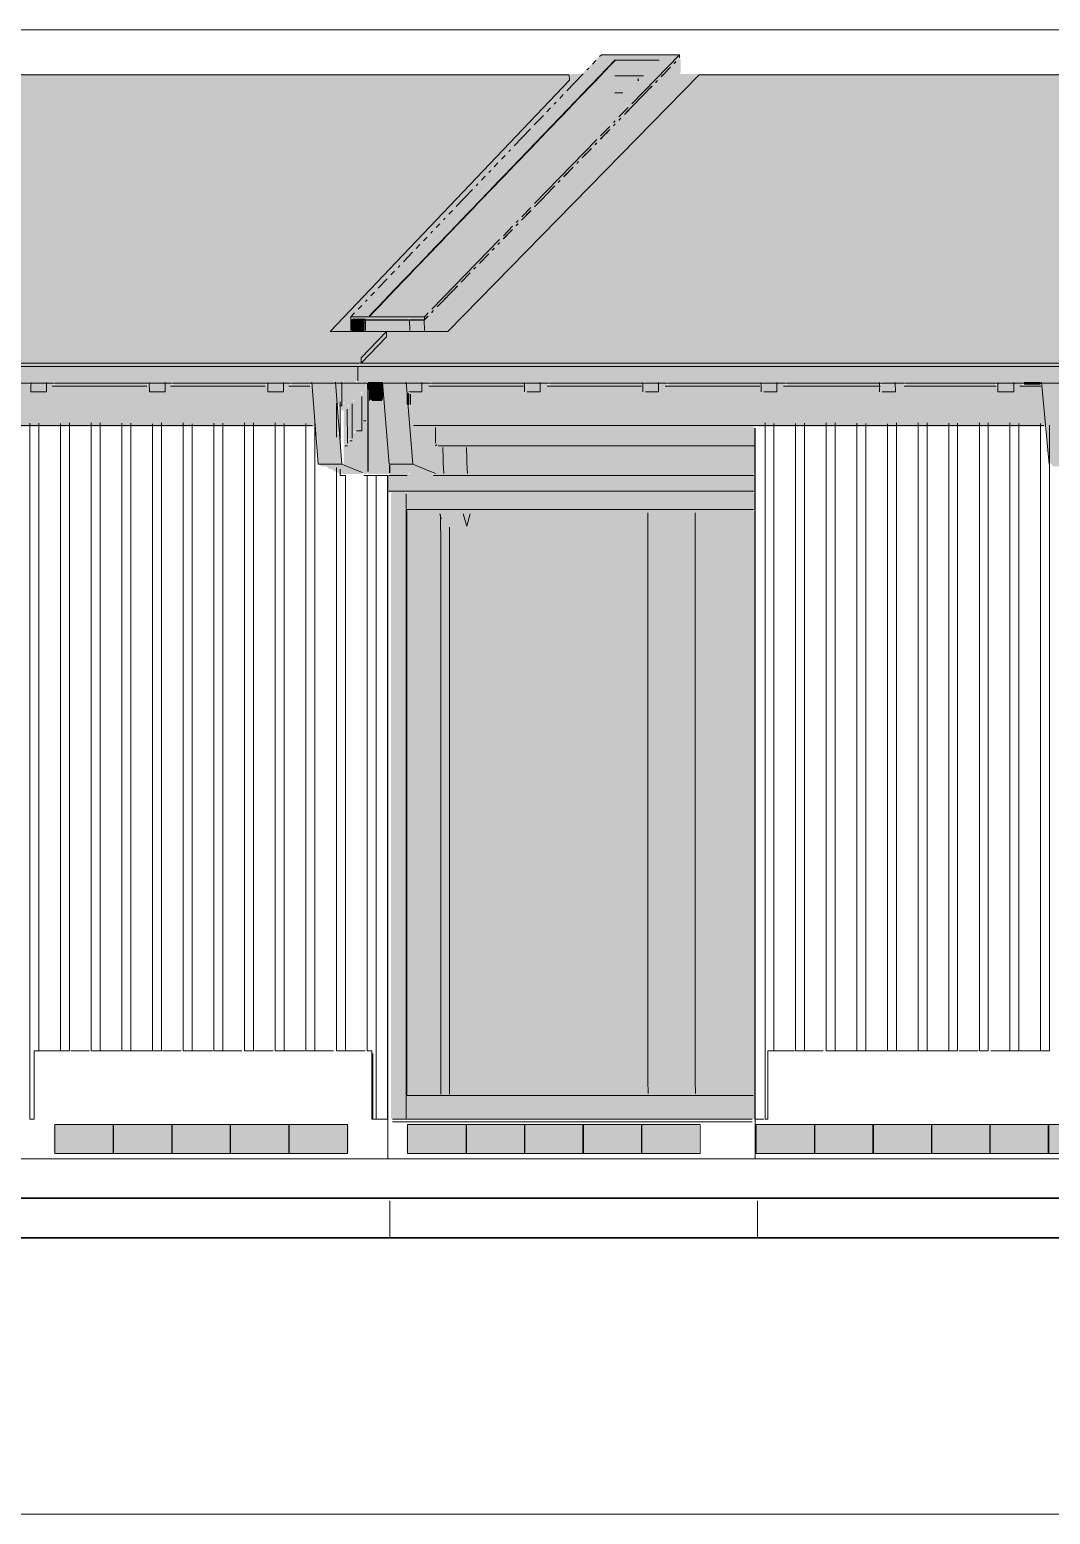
# Model space of a CAD drawing. Header units: millimetres. Extents: x 0 to 84100, y 0 to 59400.
# Drawn here: x 53003 to 56878, y 45447 to 51084 of the extents above; entities that cross this region are included whole.
import ezdxf

# ---------------------------------------------------------------- set-up
doc = ezdxf.new("R2010")
doc.units = ezdxf.units.MM
for name, color, linetype, lineweight in [('01_切断（構造・壁）', 7, 'Continuous', 35), ('09_立面の外形', 7, 'Continuous', 30), ('10_見えがかり', 7, 'Continuous', 13), ('12_見えがかり（ガラス）', 5, 'Continuous', 9), ('50_寸法', 3, 'Continuous', 9)]:
    doc.layers.add(name, color=color, linetype=linetype, lineweight=lineweight)

msp = doc.modelspace()

# ---------------------------------------------------------------- hatches: boundary and pattern name
at = {"layer": '10_見えがかり', "true_color": 0xbdbdbd}
for points in [[(55474.3, 50971.6), (55474.3, 50921.6), (55294.3, 50741.6), (55294.3, 50731.6), (54924.3, 50361.6), (54924.3, 50351.6), (54554.3, 49981.6), (54554.3, 49971.6), (54519.3, 49936.6), (54449.3, 49936.6), (54444.3, 49941.6), (54444.3, 49981.6), (54449.3, 49986.6), (54509.3, 49986.6), (54554.3, 50031.6), (54554.3, 50041.6), (54924.3, 50411.6), (54924.3, 50421.6), (55294.3, 50791.6), (55294.3, 50801.6), (55469.3, 50976.6)], [(55054.3, 50911.6), (55054.3, 50891.6), (54874.3, 50711.6), (54874.3, 50701.6), (54684.3, 50511.6), (54684.3, 50501.6), (54494.3, 50311.6), (54494.3, 50301.6), (54304.3, 50111.6), (54304.3, 50101.6), (54144.3, 49941.6), (54149.3, 49936.6), (54349.3, 49936.6), (54354.3, 49931.6), (54264.3, 49841.6), (54264.3, 49821.6), (54259.3, 49816.6), (51489.3, 49816.6), (51484.3, 49821.6), (51484.3, 49841.6), (51524.3, 49881.6), (51524.3, 49891.6), (51569.3, 49936.6), (51799.3, 49936.6), (51804.3, 49941.6), (51804.3, 49951.6), (51844.3, 49991.6), (51844.3, 50001.6), (51884.3, 50041.6), (51884.3, 50051.6), (51924.3, 50091.6), (51924.3, 50101.6), (51974.3, 50151.6), (51974.3, 50161.6), (52014.3, 50201.6), (52014.3, 50211.6), (52054.3, 50251.6), (52054.3, 50261.6), (52094.3, 50301.6), (52094.3, 50311.6), (52134.3, 50351.6), (52134.3, 50361.6), (52174.3, 50401.6), (52174.3, 50411.6), (52214.3, 50451.6), (52214.3, 50461.6), (52254.3, 50501.6), (52254.3, 50511.6), (52304.3, 50561.6), (52304.3, 50571.6), (52344.3, 50611.6), (52344.3, 50621.6), (52384.3, 50661.6), (52384.3, 50671.6), (52424.3, 50711.6), (52424.3, 50721.6), (52464.3, 50761.6), (52464.3, 50771.6), (52504.3, 50811.6), (52504.3, 50821.6), (52544.3, 50861.6), (52544.3, 50871.6), (52589.3, 50916.6), (55049.3, 50916.6)], [(54224.3, 49981.6), (54224.3, 49941.6), (54219.3, 49936.6), (54149.3, 49936.6), (54144.3, 49941.6), (54304.3, 50101.6), (54304.3, 50111.6), (54494.3, 50301.6), (54494.3, 50311.6), (54684.3, 50501.6), (54684.3, 50511.6), (54874.3, 50701.6), (54874.3, 50711.6), (55054.3, 50891.6), (55054.3, 50911.6), (55059.3, 50916.6), (55104.3, 50916.6), (55104.3, 50911.6), (54884.3, 50691.6), (54884.3, 50681.6), (54664.3, 50461.6), (54664.3, 50451.6), (54444.3, 50231.6), (54444.3, 50221.6), (54224.3, 50001.6), (54224.3, 49991.6), (54229.3, 49986.6)], [(58014.3, 50911.6), (58014.3, 50891.6), (58009.3, 50886.6), (57999.3, 50886.6), (57919.3, 50806.6), (57909.3, 50806.6), (57829.3, 50726.6), (57819.3, 50726.6), (57739.3, 50646.6), (57729.3, 50646.6), (57649.3, 50566.6), (57639.3, 50566.6), (57559.3, 50486.6), (57549.3, 50486.6), (57469.3, 50406.6), (57459.3, 50406.6), (57379.3, 50326.6), (57369.3, 50326.6), (57289.3, 50246.6), (57279.3, 50246.6), (57199.3, 50166.6), (57189.3, 50166.6), (57109.3, 50086.6), (57099.3, 50086.6), (57019.3, 50006.6), (57009.3, 50006.6), (56944.3, 49941.6), (56949.3, 49936.6), (57139.3, 49936.6), (57144.3, 49931.6), (57139.3, 49926.6), (57129.3, 49926.6), (57059.3, 49856.6), (57049.3, 49856.6), (57034.3, 49841.6), (57034.3, 49821.6), (57029.3, 49816.6), (54269.3, 49816.6), (54264.3, 49821.6), (54264.3, 49841.6), (54359.3, 49936.6), (54589.3, 49936.6), (54804.3, 50151.6), (54804.3, 50161.6), (55284.3, 50641.6), (55284.3, 50651.6), (55549.3, 50916.6), (58009.3, 50916.6)], [(55284.3, 50641.6), (54804.3, 50161.6), (54804.3, 50151.6), (54589.3, 49936.6), (54529.3, 49936.6), (54524.3, 49941.6), (54554.3, 49971.6), (54554.3, 49981.6), (54924.3, 50351.6), (54924.3, 50361.6), (55294.3, 50731.6), (55294.3, 50741.6), (55469.3, 50916.6), (55539.3, 50916.6), (55544.3, 50911.6), (55284.3, 50651.6)], [(54274.3, 49981.6), (54274.3, 49941.6), (54269.3, 49936.6), (54229.3, 49936.6), (54224.3, 49941.6), (54224.3, 49981.6), (54229.3, 49986.6), (54279.3, 49986.6)], [(54444.3, 49981.6), (54444.3, 49941.6), (54439.3, 49936.6), (54279.3, 49936.6), (54274.3, 49941.6), (54274.3, 49981.6), (54279.3, 49986.6), (54439.3, 49986.6)], [(54244.3, 49751.6), (54239.3, 49746.6), (51559.3, 49746.6), (51499.3, 49746.6), (51479.3, 49746.6), (51474.3, 49751.6), (51474.3, 49801.6), (51489.3, 49816.6), (54249.3, 49816.6), (54254.3, 49811.6), (54244.3, 49801.6)], [(57014.3, 49751.6), (57009.3, 49746.6), (54339.3, 49746.6), (54289.3, 49746.6), (54249.3, 49746.6), (54244.3, 49751.6), (54244.3, 49801.6), (54259.3, 49816.6), (57019.3, 49816.6), (57024.3, 49811.6), (57014.3, 49801.6)], [(54074.3, 49731.6), (54074.3, 49681.6), (54084.3, 49671.6), (54084.3, 49581.6), (54079.3, 49576.6), (52959.3, 49576.6), (51679.3, 49576.6), (51674.3, 49581.6), (51674.3, 49591.6), (51674.3, 49701.6), (51679.3, 49706.6), (51709.3, 49706.6), (51739.3, 49736.6), (52099.3, 49736.6), (52104.3, 49731.6), (52104.3, 49711.6), (52109.3, 49706.6), (52159.3, 49706.6), (52189.3, 49736.6), (52549.3, 49736.6), (52554.3, 49731.6), (52554.3, 49711.6), (52559.3, 49706.6), (52609.3, 49706.6), (52639.3, 49736.6), (52999.3, 49736.6), (53004.3, 49731.6), (53004.3, 49711.6), (53009.3, 49706.6), (53059.3, 49706.6), (53089.3, 49736.6), (53449.3, 49736.6), (53454.3, 49731.6), (53454.3, 49711.6), (53459.3, 49706.6), (53509.3, 49706.6), (53539.3, 49736.6), (53899.3, 49736.6), (53904.3, 49731.6), (53904.3, 49711.6), (53909.3, 49706.6), (53959.3, 49706.6), (53989.3, 49736.6), (54069.3, 49736.6)], [(52644.3, 49741.6), (52649.3, 49746.6), (52999.3, 49746.6), (53004.3, 49741.6), (52999.3, 49736.6), (52649.3, 49736.6)], [(53094.3, 49741.6), (53059.3, 49706.6), (53009.3, 49706.6), (53004.3, 49711.6), (53004.3, 49741.6), (53009.3, 49746.6), (53089.3, 49746.6)], [(53099.3, 49736.6), (53094.3, 49741.6), (53099.3, 49746.6), (53449.3, 49746.6), (53454.3, 49741.6), (53449.3, 49736.6)], [(53544.3, 49741.6), (53509.3, 49706.6), (53459.3, 49706.6), (53454.3, 49711.6), (53454.3, 49741.6), (53459.3, 49746.6), (53539.3, 49746.6)], [(53544.3, 49741.6), (53549.3, 49746.6), (53899.3, 49746.6), (53904.3, 49741.6), (53899.3, 49736.6), (53549.3, 49736.6)], [(53994.3, 49741.6), (53959.3, 49706.6), (53909.3, 49706.6), (53904.3, 49711.6), (53904.3, 49741.6), (53909.3, 49746.6), (53989.3, 49746.6)], [(53994.3, 49741.6), (53999.3, 49746.6), (54069.3, 49746.6), (54074.3, 49741.6), (54069.3, 49736.6), (53999.3, 49736.6)], [(54194.3, 49741.6), (54194.3, 49661.6), (54189.3, 49656.6), (54179.3, 49656.6), (54164.3, 49671.6), (54164.3, 49741.6), (54169.3, 49746.6), (54189.3, 49746.6)], [(54284.3, 49741.6), (54284.3, 49731.6), (54189.3, 49636.6), (54184.3, 49641.6), (54184.3, 49651.6), (54264.3, 49731.6), (54264.3, 49741.6), (54269.3, 49746.6), (54279.3, 49746.6)], [(54264.3, 49741.6), (54264.3, 49731.6), (54199.3, 49666.6), (54194.3, 49671.6), (54194.3, 49741.6), (54199.3, 49746.6), (54259.3, 49746.6)], [(54284.3, 49721.6), (54284.3, 49601.6), (54279.3, 49596.6), (54269.3, 49596.6), (54264.3, 49601.6), (54264.3, 49711.6), (54279.3, 49726.6)], [(54524.3, 49741.6), (54489.3, 49706.6), (54439.3, 49706.6), (54434.3, 49711.6), (54434.3, 49741.6), (54439.3, 49746.6), (54519.3, 49746.6)], [(56844.3, 49731.6), (56844.3, 49691.6), (56854.3, 49681.6), (56854.3, 49591.6), (56864.3, 49581.6), (56859.3, 49576.6), (55749.3, 49576.6), (54459.3, 49576.6), (54454.3, 49581.6), (54454.3, 49591.6), (54449.3, 49596.6), (54444.3, 49601.6), (54444.3, 49661.6), (54444.3, 49701.6), (54449.3, 49706.6), (54489.3, 49706.6), (54519.3, 49736.6), (54879.3, 49736.6), (54884.3, 49731.6), (54884.3, 49711.6), (54889.3, 49706.6), (54939.3, 49706.6), (54969.3, 49736.6), (55329.3, 49736.6), (55334.3, 49731.6), (55334.3, 49711.6), (55339.3, 49706.6), (55389.3, 49706.6), (55419.3, 49736.6), (55779.3, 49736.6), (55784.3, 49731.6), (55784.3, 49711.6), (55789.3, 49706.6), (55839.3, 49706.6), (55869.3, 49736.6), (56229.3, 49736.6), (56234.3, 49731.6), (56234.3, 49711.6), (56239.3, 49706.6), (56289.3, 49706.6), (56319.3, 49736.6), (56669.3, 49736.6), (56674.3, 49731.6), (56674.3, 49711.6), (56679.3, 49706.6), (56739.3, 49706.6), (56769.3, 49736.6), (56839.3, 49736.6)], [(54524.3, 49741.6), (54529.3, 49746.6), (54879.3, 49746.6), (54884.3, 49741.6), (54879.3, 49736.6), (54529.3, 49736.6)], [(54974.3, 49741.6), (54939.3, 49706.6), (54889.3, 49706.6), (54884.3, 49711.6), (54884.3, 49741.6), (54889.3, 49746.6), (54969.3, 49746.6)], [(54974.3, 49741.6), (54979.3, 49746.6), (55329.3, 49746.6), (55334.3, 49741.6), (55329.3, 49736.6), (54979.3, 49736.6)], [(55424.3, 49741.6), (55389.3, 49706.6), (55339.3, 49706.6), (55334.3, 49711.6), (55334.3, 49741.6), (55339.3, 49746.6), (55419.3, 49746.6)], [(55424.3, 49741.6), (55429.3, 49746.6), (55779.3, 49746.6), (55784.3, 49741.6), (55779.3, 49736.6), (55429.3, 49736.6)], [(55874.3, 49741.6), (55839.3, 49706.6), (55789.3, 49706.6), (55784.3, 49711.6), (55784.3, 49741.6), (55789.3, 49746.6), (55869.3, 49746.6)], [(55874.3, 49741.6), (55879.3, 49746.6), (56229.3, 49746.6), (56234.3, 49741.6), (56229.3, 49736.6), (55879.3, 49736.6)], [(56324.3, 49741.6), (56289.3, 49706.6), (56239.3, 49706.6), (56234.3, 49711.6), (56234.3, 49741.6), (56239.3, 49746.6), (56319.3, 49746.6)], [(56324.3, 49741.6), (56329.3, 49746.6), (56669.3, 49746.6), (56674.3, 49741.6), (56669.3, 49736.6), (56329.3, 49736.6)], [(56774.3, 49741.6), (56739.3, 49706.6), (56679.3, 49706.6), (56674.3, 49711.6), (56674.3, 49741.6), (56679.3, 49746.6), (56769.3, 49746.6)], [(56774.3, 49741.6), (56779.3, 49746.6), (56839.3, 49746.6), (56844.3, 49741.6), (56839.3, 49736.6), (56779.3, 49736.6)], [(54234.3, 49671.6), (54234.3, 49531.6), (54229.3, 49526.6), (54219.3, 49526.6), (54214.3, 49531.6), (54214.3, 49661.6), (54229.3, 49676.6)], [(54264.3, 49701.6), (54264.3, 49561.6), (54259.3, 49556.6), (54239.3, 49556.6), (54234.3, 49561.6), (54234.3, 49681.6), (54259.3, 49706.6)], [(54294.3, 49681.6), (54299.3, 49676.6), (54339.3, 49676.6), (54344.3, 49671.6), (54344.3, 49661.6), (54354.3, 49651.6), (54354.3, 49541.6), (54364.3, 49531.6), (54364.3, 49441.6), (54369.3, 49436.6), (54364.3, 49431.6), (54364.3, 49401.6), (54369.3, 49396.6), (54289.3, 49396.6), (54284.3, 49401.6), (54284.3, 49721.6), (54289.3, 49716.6), (54294.3, 49716.6)], [(54344.3, 49681.6), (54339.3, 49676.6), (54299.3, 49676.6), (54294.3, 49681.6), (54294.3, 49716.6), (54339.3, 49716.6), (54344.3, 49721.6)], [(54214.3, 49511.6), (54209.3, 49506.6), (54199.3, 49506.6), (54194.3, 49511.6), (54194.3, 49641.6), (54209.3, 49656.6), (54214.3, 49651.6)]]:
    msp.add_hatch(color=8, dxfattribs=at).paths.add_polyline_path(points)
at = {"layer": '10_見えがかり', "true_color": 0xe9dcc4}
for points in [[(54164.3, 49741.6), (54164.3, 49671.6), (54174.3, 49661.6), (54174.3, 49551.6), (54184.3, 49541.6), (54184.3, 49441.6), (54199.3, 49426.6), (54219.3, 49426.6), (54229.3, 49416.6), (54239.3, 49416.6), (54249.3, 49406.6), (54259.3, 49406.6), (54264.3, 49401.6), (54259.3, 49396.6), (54179.3, 49396.6), (54169.3, 49406.6), (54159.3, 49406.6), (54149.3, 49416.6), (54139.3, 49416.6), (54129.3, 49426.6), (54109.3, 49426.6), (54094.3, 49441.6), (54094.3, 49541.6), (54084.3, 49551.6), (54084.3, 49671.6), (54074.3, 49681.6), (54074.3, 49741.6), (54079.3, 49746.6), (54159.3, 49746.6)], [(54439.3, 49656.6), (54444.3, 49651.6), (54444.3, 49591.6), (54444.3, 49541.6), (54454.3, 49531.6), (54454.3, 49441.6), (54469.3, 49426.6), (54479.3, 49426.6), (54489.3, 49416.6), (54509.3, 49416.6), (54519.3, 49406.6), (54529.3, 49406.6), (54534.3, 49401.6), (54529.3, 49396.6), (54449.3, 49396.6), (54444.3, 49401.6), (54439.3, 49406.6), (54429.3, 49406.6), (54419.3, 49416.6), (54399.3, 49416.6), (54389.3, 49426.6), (54379.3, 49426.6), (54369.3, 49436.6), (54364.3, 49441.6), (54364.3, 49531.6), (54354.3, 49541.6), (54354.3, 49651.6), (54344.3, 49661.6), (54344.3, 49721.6), (54344.3, 49741.6), (54349.3, 49746.6), (54429.3, 49746.6), (54434.3, 49741.6), (54434.3, 49701.6), (54434.3, 49661.6)], [(56934.3, 49741.6), (56934.3, 49691.6), (56944.3, 49681.6), (56944.3, 49581.6), (56954.3, 49571.6), (56954.3, 49481.6), (56964.3, 49471.6), (56964.3, 49441.6), (56979.3, 49426.6), (56999.3, 49426.6), (57009.3, 49416.6), (57019.3, 49416.6), (57029.3, 49406.6), (57049.3, 49406.6), (57054.3, 49401.6), (57049.3, 49396.6), (56979.3, 49396.6), (56969.3, 49406.6), (56949.3, 49406.6), (56939.3, 49416.6), (56919.3, 49416.6), (56909.3, 49426.6), (56889.3, 49426.6), (56874.3, 49441.6), (56874.3, 49471.6), (56864.3, 49481.6), (56864.3, 49581.6), (56854.3, 49591.6), (56854.3, 49681.6), (56844.3, 49691.6), (56844.3, 49741.6), (56849.3, 49746.6), (56929.3, 49746.6)], [(54284.3, 49401.6), (54279.3, 49396.6), (54269.3, 49396.6), (54259.3, 49406.6), (54249.3, 49406.6), (54239.3, 49416.6), (54229.3, 49416.6), (54219.3, 49426.6), (54199.3, 49426.6), (54194.3, 49431.6), (54194.3, 49501.6), (54199.3, 49506.6), (54209.3, 49506.6), (54214.3, 49511.6), (54214.3, 49521.6), (54219.3, 49526.6), (54229.3, 49526.6), (54234.3, 49531.6), (54234.3, 49551.6), (54239.3, 49556.6), (54259.3, 49556.6), (54264.3, 49561.6), (54264.3, 49591.6), (54269.3, 49596.6), (54279.3, 49596.6), (54284.3, 49591.6)], [(55754.3, 49391.6), (55754.3, 49331.6), (55749.3, 49326.6), (54369.3, 49326.6), (54364.3, 49331.6), (54364.3, 49391.6), (54369.3, 49396.6), (54439.3, 49396.6), (54539.3, 49396.6), (55749.3, 49396.6)], [(54434.3, 49321.6), (54434.3, 49251.6), (54434.3, 47041.6), (54434.3, 46951.6), (54429.3, 46946.6), (54379.3, 46946.6), (54374.3, 46951.6), (54374.3, 49321.6), (54379.3, 49326.6), (54429.3, 49326.6)], [(55754.3, 49321.6), (55754.3, 49261.6), (55749.3, 49256.6), (54439.3, 49256.6), (54434.3, 49261.6), (54434.3, 49321.6), (54439.3, 49326.6), (55749.3, 49326.6)], [(55754.3, 47031.6), (55754.3, 46951.6), (55749.3, 46946.6), (54439.3, 46946.6), (54434.3, 46951.6), (54434.3, 47031.6), (54439.3, 47036.6), (55749.3, 47036.6)], [(53324.3, 46921.6), (53324.3, 46821.6), (53319.3, 46816.6), (53099.3, 46816.6), (53094.3, 46821.6), (53094.3, 46921.6), (53099.3, 46926.6), (53319.3, 46926.6)], [(53544.3, 46921.6), (53544.3, 46821.6), (53539.3, 46816.6), (53329.3, 46816.6), (53324.3, 46821.6), (53324.3, 46921.6), (53329.3, 46926.6), (53539.3, 46926.6)], [(53764.3, 46921.6), (53764.3, 46821.6), (53759.3, 46816.6), (53549.3, 46816.6), (53544.3, 46821.6), (53544.3, 46921.6), (53549.3, 46926.6), (53759.3, 46926.6)], [(53984.3, 46921.6), (53984.3, 46821.6), (53979.3, 46816.6), (53769.3, 46816.6), (53764.3, 46821.6), (53764.3, 46921.6), (53769.3, 46926.6), (53979.3, 46926.6)], [(54214.3, 46921.6), (54214.3, 46821.6), (54209.3, 46816.6), (53989.3, 46816.6), (53984.3, 46821.6), (53984.3, 46921.6), (53989.3, 46926.6), (54209.3, 46926.6)], [(54664.3, 46921.6), (54664.3, 46821.6), (54659.3, 46816.6), (54439.3, 46816.6), (54434.3, 46821.6), (54434.3, 46921.6), (54439.3, 46926.6), (54659.3, 46926.6)], [(54884.3, 46921.6), (54884.3, 46821.6), (54879.3, 46816.6), (54669.3, 46816.6), (54664.3, 46821.6), (54664.3, 46921.6), (54669.3, 46926.6), (54879.3, 46926.6)], [(55104.3, 46921.6), (55104.3, 46821.6), (55099.3, 46816.6), (54889.3, 46816.6), (54884.3, 46821.6), (54884.3, 46921.6), (54889.3, 46926.6), (55099.3, 46926.6)], [(55324.3, 46921.6), (55324.3, 46821.6), (55319.3, 46816.6), (55109.3, 46816.6), (55104.3, 46821.6), (55104.3, 46921.6), (55109.3, 46926.6), (55319.3, 46926.6)], [(55544.3, 46921.6), (55544.3, 46821.6), (55539.3, 46816.6), (55329.3, 46816.6), (55324.3, 46821.6), (55324.3, 46921.6), (55329.3, 46926.6), (55539.3, 46926.6)], [(55984.3, 46921.6), (55984.3, 46821.6), (55979.3, 46816.6), (55769.3, 46816.6), (55764.3, 46821.6), (55764.3, 46921.6), (55769.3, 46926.6), (55979.3, 46926.6)], [(56204.3, 46921.6), (56204.3, 46821.6), (56199.3, 46816.6), (55989.3, 46816.6), (55984.3, 46821.6), (55984.3, 46921.6), (55989.3, 46926.6), (56199.3, 46926.6)], [(56424.3, 46921.6), (56424.3, 46821.6), (56419.3, 46816.6), (56209.3, 46816.6), (56204.3, 46821.6), (56204.3, 46921.6), (56209.3, 46926.6), (56419.3, 46926.6)], [(56644.3, 46921.6), (56644.3, 46821.6), (56639.3, 46816.6), (56429.3, 46816.6), (56424.3, 46821.6), (56424.3, 46921.6), (56429.3, 46926.6), (56639.3, 46926.6)], [(56874.3, 46921.6), (56874.3, 46821.6), (56869.3, 46816.6), (56649.3, 46816.6), (56644.3, 46821.6), (56644.3, 46921.6), (56649.3, 46926.6), (56869.3, 46926.6)], [(57094.3, 46921.6), (57094.3, 46821.6), (57089.3, 46816.6), (56879.3, 46816.6), (56874.3, 46821.6), (56874.3, 46921.6), (56879.3, 46926.6), (57089.3, 46926.6)]]:
    msp.add_hatch(color=8, dxfattribs=at).paths.add_polyline_path(points)
at = {"layer": '12_見えがかり（ガラス）', "true_color": 0xdce9f2}
for points in [[(55469.3, 50986.6), (55474.3, 50981.6), (55294.3, 50801.6), (55294.3, 50791.6), (54924.3, 50421.6), (54924.3, 50411.6), (54554.3, 50041.6), (54554.3, 50031.6), (54509.3, 49986.6), (54229.3, 49986.6), (54224.3, 49991.6), (54224.3, 50001.6), (54444.3, 50221.6), (54444.3, 50231.6), (54664.3, 50451.6), (54664.3, 50461.6), (54884.3, 50681.6), (54884.3, 50691.6), (55104.3, 50911.6), (55104.3, 50921.6), (55169.3, 50986.6)], [(54339.3, 49746.6), (54344.3, 49741.6), (54344.3, 49721.6), (54339.3, 49716.6), (54289.3, 49716.6), (54284.3, 49721.6), (54284.3, 49741.6), (54289.3, 49746.6)], [(54444.3, 49661.6), (54439.3, 49656.6), (54434.3, 49661.6), (54434.3, 49701.6), (54439.3, 49706.6), (54444.3, 49701.6)], [(54454.3, 49581.6), (54459.3, 49576.6), (55749.3, 49576.6), (55754.3, 49571.6), (55754.3, 49401.6), (55749.3, 49396.6), (54539.3, 49396.6), (54529.3, 49406.6), (54519.3, 49406.6), (54509.3, 49416.6), (54489.3, 49416.6), (54479.3, 49426.6), (54469.3, 49426.6), (54454.3, 49441.6), (54454.3, 49531.6), (54444.3, 49541.6), (54444.3, 49591.6), (54449.3, 49596.6), (54454.3, 49591.6)], [(54379.3, 49426.6), (54389.3, 49426.6), (54399.3, 49416.6), (54419.3, 49416.6), (54429.3, 49406.6), (54439.3, 49406.6), (54444.3, 49401.6), (54439.3, 49396.6), (54369.3, 49396.6), (54364.3, 49401.6), (54364.3, 49431.6), (54369.3, 49436.6)], [(55749.3, 49256.6), (55754.3, 49251.6), (55754.3, 47041.6), (55749.3, 47036.6), (54439.3, 47036.6), (54434.3, 47041.6), (54434.3, 49251.6), (54439.3, 49256.6)]]:
    msp.add_hatch(color=8, dxfattribs=at).paths.add_polyline_path(points)

# ---------------------------------------------------------------- linework, layer by layer
at = {"layer": '01_切断（構造・壁）'}
msp.add_lwpolyline([(3834.3, 46646.6), (76265.7, 46646.6)], dxfattribs=at)
at = {"layer": '09_立面の外形'}
msp.add_lwpolyline([(67527.7, 46496.6), (10808.1, 46496.6)], dxfattribs=at)
at = {"layer": '10_見えがかり'}
for points in [[(52354.3, 51084.2), (55322, 51084.2)], [(55322, 51084.2), (58286.2, 51084.2)], [(54291.5, 49996.2), (55225.7, 50969.6)], [(55225, 50968.9), (55205, 50948)], [(55227, 50968.9), (55207, 50948)], [(55392.6, 50968.5), (55224.6, 50968.5)], [(55227, 50968.9), (55225, 50968.9)], [(51486, 49838), (51565, 49938), (51797.7, 49938), (52582, 50912.9), (55051.6, 50912.9), (55051.7, 50893.1), (54144, 49938), (54357.7, 49938), (54357.8, 49918.1), (54261.1, 49818.2), (54161.6, 49818.1), (51589, 49818.1), (51486.1, 49818.2), (51486, 49838)], [(54261.2, 49838), (54357.7, 49938), (54590.1, 49938), (55545.2, 50912.9), (58011.9, 50912.9), (58012, 50893.1), (56937.2, 49938), (57147.1, 49938), (57147.3, 49918.1), (57139.8, 49911.6)], [(55184.9, 50927.2), (55164.9, 50906.3)], [(55186.9, 50927.2), (55166.9, 50906.3)], [(55205, 50948), (55184.9, 50927.2)], [(55207, 50948), (55186.9, 50927.2)], [(55224.6, 50908.5), (55313.6, 50908.5)], [(55333.7, 50908.9), (55225, 50908.9)], [(55313.5, 50908.5), (55333.2, 50908.5)], [(55400.2, 50905.2), (55407.2, 50912.4)], [(55421.1, 50926.7), (55435.1, 50941)], [(55449, 50955.3), (55456, 50962.5)], [(55124.8, 50864.5), (55104.8, 50843.7)], [(55126.8, 50864.5), (55106.8, 50843.7)], [(55144.9, 50885.4), (55124.8, 50864.5)], [(55146.8, 50885.4), (55126.8, 50864.5)], [(55164.9, 50906.3), (55144.9, 50885.4)], [(55166.9, 50906.3), (55146.8, 50885.4)], [(55260.8, 50762.1), (55365.3, 50869.4)], [(55313.6, 50890.3), (55313.6, 50899.4)], [(55313.7, 50890.3), (55313.6, 50899.4)], [(55379.3, 50883.8), (55386.3, 50890.9)], [(55064.7, 50801.9), (55044.7, 50781)], [(55066.7, 50801.9), (55046.7, 50781)], [(55084.8, 50822.8), (55064.7, 50801.9)], [(55086.7, 50822.8), (55066.7, 50801.9)], [(55104.8, 50843.7), (55084.8, 50822.8)], [(55106.8, 50843.7), (55086.7, 50822.8)], [(55225, 50844.9), (55254.6, 50844.9)], [(55004.6, 50739.3), (54984.6, 50718.4)], [(55006.6, 50739.3), (54986.6, 50718.4)], [(55024.7, 50760.2), (55004.6, 50739.3)], [(55026.6, 50760.2), (55006.6, 50739.3)], [(55044.7, 50781), (55024.7, 50760.2)], [(55046.7, 50781), (55026.6, 50760.2)], [(55239.9, 50740.6), (55246.9, 50747.8)], [(54964.6, 50697.5), (54944.5, 50676.7)], [(54966.5, 50697.5), (54946.5, 50676.7)], [(54984.6, 50718.4), (54964.6, 50697.5)], [(54986.6, 50718.4), (54966.5, 50697.5)], [(55191.1, 50690.5), (55205, 50704.8)], [(55219, 50719.1), (55225.9, 50726.3)], [(54904.5, 50634.9), (54884.4, 50614)], [(54906.4, 50634.9), (54886.4, 50614)], [(54924.5, 50655.8), (54904.5, 50634.9)], [(54926.4, 50655.8), (54906.4, 50634.9)], [(54944.5, 50676.7), (54924.5, 50655.8)], [(54946.5, 50676.7), (54926.4, 50655.8)], [(55100.5, 50597.4), (55135.3, 50633.2)], [(55149.3, 50647.5), (55156.2, 50654.7)], [(55170.2, 50669), (55177.2, 50676.2)], [(54844.4, 50572.3), (54824.3, 50551.4)], [(54846.3, 50572.3), (54826.3, 50551.4)], [(54864.4, 50593.2), (54844.4, 50572.3)], [(54866.3, 50593.2), (54846.3, 50572.3)], [(54884.4, 50614), (54864.4, 50593.2)], [(54886.4, 50614), (54866.3, 50593.2)], [(55079.6, 50576), (55086.5, 50583.1)], [(54804.3, 50530.5), (54784.3, 50509.7)], [(54806.2, 50530.5), (54786.2, 50509.7)], [(54824.3, 50551.4), (54804.3, 50530.5)], [(54826.3, 50551.4), (54806.2, 50530.5)], [(55030.8, 50525.9), (55065.6, 50561.6)], [(54744.2, 50467.9), (54724.2, 50447)], [(54746.1, 50467.9), (54726.1, 50447)], [(54764.2, 50488.8), (54744.2, 50467.9)], [(54766.1, 50488.8), (54746.1, 50467.9)], [(54784.3, 50509.7), (54764.2, 50488.8)], [(54786.2, 50509.7), (54766.1, 50488.8)], [(54961.1, 50454.3), (54995.9, 50490.1)], [(55009.9, 50504.4), (55016.8, 50511.5)], [(54684.1, 50405.3), (54664.1, 50384.4)], [(54686, 50405.3), (54666, 50384.4)], [(54704.1, 50426.2), (54684.1, 50405.3)], [(54706, 50426.2), (54686, 50405.3)], [(54724.2, 50447), (54704.1, 50426.2)], [(54726.1, 50447), (54706, 50426.2)], [(54919.3, 50411.3), (54947.1, 50440)], [(54644, 50363.5), (54624, 50342.7)], [(54645.9, 50363.5), (54625.9, 50342.7)], [(54664.1, 50384.4), (54644, 50363.5)], [(54666, 50384.4), (54645.9, 50363.5)], [(54849.5, 50339.7), (54856.5, 50346.9)], [(54870.5, 50361.2), (54905.3, 50397)], [(54583.9, 50300.9), (54563.9, 50280)], [(54585.8, 50300.9), (54565.8, 50280)], [(54603.9, 50321.8), (54583.9, 50300.9)], [(54605.8, 50321.8), (54585.8, 50300.9)], [(54624, 50342.7), (54603.9, 50321.8)], [(54625.9, 50342.7), (54605.8, 50321.8)], [(54800.8, 50289.6), (54835.6, 50325.4)], [(54523.8, 50238.3), (54503.8, 50217.4)], [(54525.7, 50238.3), (54505.7, 50217.4)], [(54543.8, 50259.2), (54523.8, 50238.3)], [(54545.7, 50259.2), (54525.7, 50238.3)], [(54563.9, 50280), (54543.8, 50259.2)], [(54565.8, 50280), (54545.7, 50259.2)], [(54731.1, 50218), (54745, 50232.4)], [(54758.9, 50246.7), (54765.9, 50253.8)], [(54779.8, 50268.2), (54786.8, 50275.3)], [(54463.7, 50175.7), (54443.7, 50154.8)], [(54465.6, 50175.7), (54445.6, 50154.8)], [(54483.7, 50196.5), (54463.7, 50175.7)], [(54485.6, 50196.5), (54465.6, 50175.7)], [(54503.8, 50217.4), (54483.7, 50196.5)], [(54505.7, 50217.4), (54485.6, 50196.5)], [(54689.2, 50175.1), (54696.2, 50182.3)], [(54710.1, 50196.6), (54717.1, 50203.7)], [(54423.6, 50133.9), (54388.4, 50097.2)], [(54425.5, 50133.9), (54390.3, 50097.2)], [(54443.7, 50154.8), (54423.6, 50133.9)], [(54445.6, 50154.8), (54425.5, 50133.9)], [(54640.4, 50125), (54675.3, 50160.8)], [(54368.1, 50076), (54347.7, 50054.8)], [(54369.9, 50076), (54349.6, 50054.8)], [(54388.4, 50097.2), (54368.1, 50076)], [(54390.3, 50097.2), (54369.9, 50076)], [(54390.3, 50097.2), (54388.4, 50097.2)], [(54390.3, 50097.2), (54388.4, 50097.2)], [(54549.8, 50031.9), (54626.5, 50110.7)], [(54306.9, 50012.3), (54293.3, 49998.1)], [(54308.8, 50012.3), (54295.2, 49998.1)], [(54327.3, 50033.5), (54306.9, 50012.3)], [(54329.2, 50033.5), (54308.8, 50012.3)], [(54347.7, 50054.8), (54327.3, 50033.5)], [(54349.6, 50054.8), (54329.2, 50033.5)], [(54528.9, 50010.5), (54535.9, 50017.6)], [(54222.1, 49942.1), (54221.8, 49981.8)], [(54277.7, 49981.8), (54231.1, 49981.8)], [(54445.2, 49981.8), (54277.7, 49981.8)], [(54277.9, 49942.1), (54277.7, 49981.8)], [(54277.9, 49942.1), (54277.7, 49981.8)], [(54501, 49981.8), (54445.2, 49981.8)], [(54445.5, 49942.1), (54445.2, 49981.8)], [(54445.5, 49942.1), (54445.2, 49981.8)], [(54501, 49981.8), (54515, 49996.1)], [(54501.3, 49942.1), (54501, 49981.8)], [(57049.3, 49832.4), (57033, 49818.2), (56936.5, 49818.1), (54361.9, 49818.1), (54261.4, 49818.2), (54261.2, 49838)], [(51475.8, 49805.1), (54248.8, 49805.1)], [(54249.2, 49750.7), (54248.8, 49805.1)], [(54248.8, 49805.1), (57018.5, 49805.1)], [(54249.1, 49750.7), (54248.8, 49805.1)], [(54249.2, 49741.6), (51476.2, 49741.6)], [(53007, 49709.1), (53006.7, 49744.8)], [(53066.8, 49709.1), (53066.6, 49744.8)], [(53087.4, 49730.7), (53446.9, 49730.7)], [(53457, 49709.1), (53456.7, 49744.8)], [(53516.8, 49709.1), (53516.6, 49744.8)], [(53536.8, 49730.7), (53896.2, 49730.7)], [(53907, 49709.1), (53906.8, 49744.8)], [(53966.8, 49709.1), (53966.6, 49744.8)], [(53986.1, 49730.7), (54066, 49730.7)], [(54073.5, 49745.5), (54098.2, 49434.8)], [(54163.2, 49745.5), (54187.9, 49434.8)], [(54188.4, 49656.3), (54187.8, 49746)], [(57018.9, 49741.6), (54249.2, 49741.6)], [(54286.6, 49406.2), (54286.6, 49743.3)], [(54288.4, 49406.2), (54288.4, 49743.3)], [(54292.5, 49725.4), (54292.4, 49745.3)], [(54342.6, 49745.4), (54367.4, 49434.8)], [(54432.3, 49745.4), (54457.1, 49434.8)], [(54491.7, 49709.1), (54491.4, 49744.8)], [(54518.2, 49730.7), (54877.2, 49730.7)], [(54881.4, 49709.1), (54881.1, 49744.8)], [(54941.2, 49709.1), (54940.9, 49744.8)], [(54967, 49730.7), (55326, 49730.7)], [(55330.9, 49709.1), (55330.6, 49744.8)], [(55390.7, 49709.1), (55390.4, 49744.8)], [(55415.8, 49730.7), (55774.8, 49730.7)], [(55780.4, 49709.1), (55780.1, 49744.8)], [(55840.1, 49709.1), (55839.9, 49744.8)], [(55864.6, 49730.7), (56233.6, 49730.7)], [(56229.9, 49709.1), (56229.6, 49744.8)], [(56289.6, 49709.1), (56289.4, 49744.8)], [(56323.3, 49730.7), (56672.4, 49730.7)], [(56679.3, 49709.1), (56679.1, 49744.8)], [(56739.1, 49709.1), (56738.9, 49744.8)], [(56762.2, 49730.7), (56842, 49730.7)], [(56844.1, 49745.5), (56873.4, 49434.8)], [(53007, 49709.1), (53066.8, 49709.1)], [(53457, 49709.1), (53516.8, 49709.1)], [(53907, 49709.1), (53966.8, 49709.1)], [(54181.4, 49671.4), (54181.4, 49531.7)], [(54263.9, 49561.4), (54263.2, 49691)], [(54292.9, 49675.7), (54292.6, 49715.5)], [(54340.5, 49675.7), (54302.4, 49675.7)], [(54441.9, 49709.1), (54491.7, 49709.1)], [(54448.6, 49700.8), (54448.9, 49661)], [(54891.4, 49709.1), (54941.2, 49709.1)], [(55340.9, 49709.1), (55390.7, 49709.1)], [(55790.3, 49709.1), (55840.1, 49709.1)], [(56239.8, 49709.1), (56289.6, 49709.1)], [(56679.3, 49709.1), (56739.1, 49709.1)], [(54168.1, 49536.6), (54168.1, 49666.5)], [(54178.4, 49656.3), (54188.4, 49656.3)], [(54209, 49513.9), (54208.2, 49643.4)], [(54227.7, 49533.5), (54226.9, 49663)], [(51680.5, 49581.3), (54076.8, 49581.3)], [(53003.6, 46946.6), (53003.6, 49590.4)], [(53036.8, 49589.5), (53036.8, 47206.6), (53019.1, 47206.6), (53019.1, 46946.6), (53003.6, 46946.6)], [(53153.3, 49591), (53153.3, 47206.6), (53120.1, 47206.6), (53120.1, 49588.4)], [(53269.7, 49591.6), (53269.7, 47206.6), (53236.5, 47206.6), (53236.5, 49591.3)], [(53386.2, 49589.9), (53386.2, 47206.6), (53353, 47206.6), (53353, 49590.1)], [(53502.6, 49591.2), (53502.6, 47206.6), (53469.4, 47206.6), (53469.4, 49587.8)], [(53619.1, 49588), (53619.1, 47206.6), (53585.8, 47206.6), (53585.8, 49591.1)], [(53735.5, 49590.2), (53735.5, 47206.6), (53702.3, 47206.6), (53702.3, 49589.8)], [(53851.9, 49591.3), (53851.9, 47206.6), (53818.7, 47206.6), (53818.7, 49591.5)], [(53968.4, 49588.5), (53968.4, 47206.6), (53935.2, 47206.6), (53935.2, 49591)], [(54084.8, 49590.5), (54084.8, 47206.6), (54051.6, 47206.6), (54051.6, 49589.4)], [(54244, 49561.4), (54263.9, 49561.4)], [(54270.2, 49599.3), (54280.2, 49599.3)], [(54459.5, 49581.3), (56853, 49581.3)], [(54543.3, 49573.7), (54543.7, 49513.9)], [(55755.4, 49570.8), (55755.4, 46946.6)], [(55756.7, 46796.6), (55756.7, 49570.8)], [(55756.7, 49570.8), (55756.7, 46946.6)], [(55794.7, 46946.6), (55794.7, 49590.8)], [(55828.5, 49588.4), (55828.5, 47206.6), (55805.7, 47206.6), (55805.7, 46946.6), (55794.7, 46946.6)], [(55944.8, 49590.5), (55944.8, 47206.6), (55910.9, 47206.6), (55910.9, 49589)], [(56061, 49591.5), (56061, 47206.6), (56027.2, 47206.6), (56027.2, 49591.4)], [(56177.3, 49589.3), (56177.3, 47206.6), (56143.5, 47206.6), (56143.5, 49590.4)], [(56293.6, 49591), (56293.6, 47206.6), (56259.7, 47206.6), (56259.7, 49588.1)], [(56409.8, 49591.5), (56409.8, 47206.6), (56376, 47206.6), (56376, 49591.2)], [(56526.1, 49589.9), (56526.1, 47206.6), (56492.3, 47206.6), (56492.3, 49589.8)], [(56642.4, 49591.3), (56642.4, 47206.6), (56608.6, 47206.6), (56608.6, 49591.5)], [(56758.7, 49588.3), (56758.7, 47206.6), (56724.8, 47206.6), (56724.8, 49590.9)], [(56874.9, 49582.2), (56874.9, 47206.6), (56841.1, 47206.6), (56841.1, 49589.1)], [(54199.1, 49503.9), (54209.1, 49503.9)], [(54217.8, 49523.5), (54227.7, 49523.5)], [(54549, 49508.9), (54543.8, 49503.9)], [(54553.8, 49503.9), (55752.9, 49503.9)], [(54571.9, 49489.3), (54571.8, 49498)], [(54571.9, 49489.3), (54571.8, 49498)], [(54572.5, 49463.9), (54571.9, 49489.3)], [(54572.5, 49463.9), (54571.9, 49489.3)], [(54573.1, 49439.9), (54572.5, 49463.9)], [(54573.1, 49439.9), (54572.5, 49463.9)], [(54661.7, 49489.3), (54661.5, 49498)], [(54662.2, 49463.9), (54661.7, 49489.3)], [(54662.8, 49439.9), (54662.2, 49463.9)], [(54098.2, 49434.8), (54187.9, 49434.8)], [(54181.4, 49415.7), (54181.4, 49391.6), (54201.3, 49391.6), (54201.3, 47206.6), (54168.1, 47206.6), (54168.1, 49421.5)], [(54187.9, 49434.8), (54240.2, 49413.1)], [(54240.2, 49413.1), (54266.3, 49402.3)], [(54281.2, 49391.6), (54271.2, 49391.6)], [(54282.3, 49391.6), (54272.3, 49391.6)], [(54282.3, 49391.6), (54272.3, 49391.6)], [(54301.7, 46946.6), (54301.7, 47206.6), (54284.5, 47206.6), (54284.5, 49391.6), (54317.7, 49391.6), (54317.7, 46946.6), (54301.7, 46946.6)], [(54361, 49391.6), (54321.1, 49391.6)], [(54362.1, 49391.6), (54322.2, 49391.6)], [(54362.1, 49391.6), (54322.2, 49391.6)], [(54361, 46946.6), (54361, 49391.6)], [(54362.1, 49391.6), (54361, 49391.6)], [(54362.1, 46796.6), (54362.1, 49391.6)], [(54362.1, 46946.6), (54362.1, 49391.6)], [(54436, 49391.6), (54366.2, 49391.6)], [(54367.4, 49434.8), (54457.1, 49434.8)], [(54457.1, 49434.8), (54509.3, 49413.1)], [(54509.3, 49413.1), (54544.1, 49398.7)], [(55751.6, 49391.6), (54535.7, 49391.6)], [(54573.9, 49418.1), (54573.1, 49439.9)], [(54573.9, 49418.1), (54573.1, 49439.9)], [(54574.8, 49399.1), (54573.9, 49418.1)], [(54574.8, 49399.1), (54573.9, 49418.1)], [(54663.6, 49418.1), (54662.8, 49439.9)], [(54664.5, 49399.1), (54663.6, 49418.1)], [(55751.6, 49331.6), (54366.2, 49331.6)], [(54431.8, 49321.6), (54431.8, 49261.6)], [(54431.8, 46946.6), (54431.8, 49321.6)], [(55749.1, 49261.6), (54441.8, 49261.6)], [(54559.4, 49246.1), (54564.9, 49227)], [(54563, 49242.7), (54564.1, 49119.9)], [(54649.1, 49246.1), (54662.7, 49198.5)], [(54662.7, 49198.5), (54674.7, 49246)], [(55349.7, 49250), (55349.7, 49096.6)], [(55529.2, 49250), (55529.2, 49096.6)], [(54596.3, 49091), (54596.8, 49195.4)], [(54564.1, 49119.9), (54564.1, 48977)], [(54596.3, 48948.1), (54596.3, 49091)], [(55349.7, 49096.6), (55349.7, 48914.4)], [(55529.2, 49096.6), (55529.2, 48914.4)], [(54564.1, 48977), (54564.1, 48834)], [(54596.3, 48805.1), (54596.3, 48948.1)], [(55349.7, 48914.4), (55349.7, 48732.3)], [(55529.2, 48914.4), (55529.2, 48732.3)], [(54564.1, 48834), (54564.1, 48691)], [(54596.3, 48662.2), (54596.3, 48805.1)], [(55349.7, 48732.3), (55349.7, 48550.2)], [(55529.2, 48732.3), (55529.2, 48550.2)], [(54564.1, 48691), (54564.1, 48548.1)], [(54596.3, 48519.2), (54596.3, 48662.2)], [(54564.1, 48548.1), (54564.1, 48405.1)], [(55349.7, 48550.2), (55349.7, 48368)], [(55529.2, 48550.2), (55529.2, 48368)], [(54596.3, 48376.2), (54596.3, 48519.2)], [(54564.1, 48405.1), (54564.1, 48262.2)], [(54596.3, 48233.3), (54596.3, 48376.2)], [(55349.7, 48368), (55349.7, 48185.9)], [(55529.2, 48368), (55529.2, 48185.9)], [(54564.1, 48262.2), (54564.1, 48119.2)], [(54596.3, 48090.3), (54596.3, 48233.3)], [(55349.7, 48185.9), (55349.7, 48003.7)], [(55529.2, 48185.9), (55529.2, 48003.7)], [(54564.1, 48119.2), (54564.1, 47976.2)], [(54596.3, 47947.3), (54596.3, 48090.3)], [(55349.7, 48003.7), (55349.7, 47821.6)], [(55529.2, 48003.7), (55529.2, 47821.6)], [(54564.1, 47976.2), (54564.1, 47833.3)], [(54596.3, 47804.4), (54596.3, 47947.3)], [(54564.1, 47833.3), (54564.1, 47690.3)], [(55349.7, 47821.6), (55349.7, 47639.4)], [(55529.2, 47821.6), (55529.2, 47639.4)], [(54596.3, 47661.4), (54596.3, 47804.4)], [(54564.1, 47690.3), (54564.1, 47547.3)], [(54596.3, 47518.4), (54596.3, 47661.4)], [(55349.7, 47639.4), (55349.7, 47457.3)], [(55529.2, 47639.4), (55529.2, 47457.3)], [(54564.1, 47547.3), (54564.1, 47404.4)], [(54596.3, 47375.5), (54596.3, 47518.4)], [(55349.7, 47457.3), (55349.7, 47275.1)], [(55529.2, 47457.3), (55529.2, 47275.1)], [(54564.1, 47404.4), (54564.1, 47261.4)], [(54596.3, 47232.5), (54596.3, 47375.5)], [(54564.1, 47261.4), (54564.1, 47118.4)], [(55349.7, 47275.1), (55349.7, 47093)], [(55529.2, 47275.1), (55529.2, 47093)], [(53039, 47206.6), (53118.8, 47206.6)], [(53040.1, 47206.6), (53119.9, 47206.6)], [(53158.6, 47206.6), (53228.4, 47206.6)], [(53159.7, 47206.6), (53229.5, 47206.6)], [(53268.3, 47206.6), (53348, 47206.6)], [(53269.4, 47206.6), (53349.1, 47206.6)], [(53387.9, 47206.6), (53467.7, 47206.6)], [(53389, 47206.6), (53468.8, 47206.6)], [(53507.5, 47206.6), (53577.3, 47206.6)], [(53508.6, 47206.6), (53578.4, 47206.6)], [(53617.2, 47206.6), (53696.9, 47206.6)], [(53618.3, 47206.6), (53698, 47206.6)], [(53736.8, 47206.6), (53806.6, 47206.6)], [(53737.9, 47206.6), (53807.7, 47206.6)], [(53856.4, 47206.6), (53926.2, 47206.6)], [(53857.5, 47206.6), (53927.3, 47206.6)], [(53966.1, 47206.6), (54045.8, 47206.6)], [(53967.2, 47206.6), (54046.9, 47206.6)], [(54085.7, 47206.6), (54155.5, 47206.6)], [(54086.8, 47206.6), (54156.6, 47206.6)], [(54195.4, 47206.6), (54275.1, 47206.6)], [(54206.4, 47206.6), (54276.2, 47206.6)], [(54305, 46946.6), (54305, 47196.6)], [(54306.1, 46946.6), (54306.1, 47196.6)], [(54596.3, 47089.5), (54596.3, 47232.5)], [(55825.6, 47206.6), (55905.2, 47206.6)], [(55826.9, 47206.6), (55906.6, 47206.6)], [(55945.1, 47206.6), (56014.8, 47206.6)], [(55946.4, 47206.6), (56016.1, 47206.6)], [(56054.6, 47206.6), (56144.2, 47206.6)], [(56065.8, 47206.6), (56135.5, 47206.6)], [(56175.4, 47206.6), (56255, 47206.6)], [(56184, 47206.6), (56263.6, 47206.6)], [(56294.8, 47206.6), (56364.5, 47206.6)], [(56303.5, 47206.6), (56373.2, 47206.6)], [(56404.3, 47206.6), (56493.9, 47206.6)], [(56413, 47206.6), (56492.6, 47206.6)], [(56532.4, 47206.6), (56602.1, 47206.6)], [(56533.8, 47206.6), (56603.5, 47206.6)], [(56651.9, 47206.6), (56721.6, 47206.6)], [(56653.2, 47206.6), (56722.9, 47206.6)], [(56761.4, 47206.6), (56841.1, 47206.6)], [(56762.7, 47206.6), (56842.4, 47206.6)], [(54564.1, 47118.4), (54564.1, 47042.2)], [(54596.3, 47089.5), (54596.3, 47041.9)], [(55349.7, 47093), (55350.7, 47044.2)], [(55529.2, 47093), (55530.1, 47044.2)], [(54431.8, 47036.6), (54431.8, 46946.6)], [(55749.1, 47036.6), (54441.8, 47036.6)], [(53020.2, 46946.6), (53019.1, 46946.6)], [(53097.9, 46926.6), (53321.5, 46926.6), (53321.5, 46816.6), (53097.9, 46816.6), (53097.9, 46926.6)], [(53320, 46926.6), (53543.5, 46926.6), (53543.5, 46816.6), (53320, 46816.6), (53320, 46926.6)], [(53542.1, 46926.6), (53765.6, 46926.6), (53765.6, 46816.6), (53542.1, 46816.6), (53542.1, 46926.6)], [(53764.2, 46926.6), (53987.7, 46926.6), (53987.7, 46816.6), (53764.2, 46816.6), (53764.2, 46926.6)], [(53986.2, 46926.6), (54209.8, 46926.6), (54209.8, 46816.6), (53986.2, 46816.6), (53986.2, 46926.6)], [(54315.4, 46946.6), (54362.1, 46946.6)], [(54361, 46946.6), (54323.7, 46946.6)], [(54362.1, 46946.6), (54361, 46946.6)], [(54379.8, 46946.6), (55745.8, 46946.6)], [(54379.8, 46936.6), (55745.8, 46936.6)], [(54379.8, 46936.6), (55745.8, 46936.6)], [(54437.7, 46926.6), (54661.4, 46926.6), (54661.4, 46816.6), (54437.7, 46816.6), (54437.7, 46926.6)], [(54659.6, 46926.6), (54883.3, 46926.6), (54883.3, 46816.6), (54659.6, 46816.6), (54659.6, 46926.6)], [(54881.5, 46926.6), (55105.2, 46926.6), (55105.2, 46816.6), (54881.5, 46816.6), (54881.5, 46926.6)], [(55103.4, 46926.6), (55327.1, 46926.6), (55327.1, 46816.6), (55103.4, 46816.6), (55103.4, 46926.6)], [(55325.4, 46926.6), (55549, 46926.6), (55549, 46816.6), (55325.4, 46816.6), (55325.4, 46926.6)], [(55756.7, 46946.6), (55755.4, 46946.6)], [(55755.4, 46946.6), (55788.9, 46946.6)], [(55756.7, 46946.6), (55790.2, 46946.6)], [(55760.9, 46926.6), (55984.4, 46926.6), (55984.4, 46816.6), (55760.9, 46816.6), (55760.9, 46926.6)], [(55982.7, 46926.6), (56206.2, 46926.6), (56206.2, 46816.6), (55982.7, 46816.6), (55982.7, 46926.6)], [(56204.5, 46926.6), (56428.1, 46926.6), (56428.1, 46816.6), (56204.5, 46816.6), (56204.5, 46926.6)], [(56426.3, 46926.6), (56649.9, 46926.6), (56649.9, 46816.6), (56426.3, 46816.6), (56426.3, 46926.6)], [(56648.1, 46926.6), (56871.7, 46926.6), (56871.7, 46816.6), (56648.1, 46816.6), (56648.1, 46926.6)], [(56869.9, 46926.6), (57093.5, 46926.6), (57093.5, 46816.6), (56869.9, 46816.6), (56869.9, 46926.6)], [(52839.5, 46796.6), (53732.3, 46796.6)], [(53732.3, 46796.6), (54624.9, 46796.6)], [(54624.9, 46796.6), (55517.1, 46796.6)], [(55517.1, 46796.6), (56408.9, 46796.6)], [(56408.9, 46796.6), (57300.3, 46796.6)], [(52839.5, 46646.6), (53732.3, 46646.6)], [(53732.3, 46646.6), (54624.9, 46646.6)], [(54369.9, 46496.6), (54369.9, 46636.6)], [(54624.9, 46646.6), (55517.1, 46646.6)], [(55517.1, 46646.6), (56408.9, 46646.6)], [(55765.7, 46496.6), (55765.7, 46636.6)], [(56408.9, 46646.6), (57300.3, 46646.6)], [(52975, 46496.6), (54372.7, 46496.6)], [(54372.7, 46496.6), (54369.9, 46496.6)], [(54369.9, 46496.6), (55765.7, 46496.6)], [(55765.7, 46496.6), (55768.8, 46496.6)], [(55768.8, 46496.6), (57154.9, 46496.6)]]:
    msp.add_lwpolyline(points, dxfattribs=at)
at = {"layer": '12_見えがかり（ガラス）'}
for points in [[(55152.9, 50967.5), (55139.1, 50953.1)], [(55173.6, 50989.2), (55166.7, 50981.9)], [(55470.2, 50989.2), (55173.6, 50989.2)], [(55289, 50803), (55470.2, 50989.2)], [(55470.3, 50977.2), (55470.2, 50989.2)], [(55104.7, 50917.1), (55042.6, 50852.2)], [(55125.4, 50938.7), (55118.5, 50931.5)], [(55400.6, 50905.7), (55435.4, 50941.4)], [(55449.4, 50955.8), (55456.4, 50962.9)], [(55358.8, 50862.7), (55365.7, 50869.9)], [(55379.7, 50884.2), (55386.7, 50891.3)], [(55001.2, 50808.9), (54994.4, 50801.7)], [(55028.8, 50837.7), (55015, 50823.3)], [(55289.1, 50791.1), (55296, 50798.3)], [(55310, 50812.6), (55317, 50819.8)], [(55330.9, 50834.1), (55344.8, 50848.4)], [(54953, 50758.4), (54918.5, 50722.4)], [(54980.6, 50787.3), (54966.8, 50772.8)], [(55240.2, 50752.9), (55275.1, 50788.7)], [(55240.3, 50741), (55247.3, 50748.2)], [(55261.2, 50762.5), (55275.1, 50776.8)], [(54904.7, 50708), (54842.7, 50643.1)], [(55170.5, 50681.3), (55205.4, 50717.1)], [(55170.6, 50669.4), (55205.4, 50705.2)], [(55219.3, 50731.5), (55226.3, 50738.6)], [(55219.4, 50719.5), (55226.3, 50726.7)], [(54828.9, 50628.6), (54822, 50621.4)], [(54919.6, 50423.6), (55156.6, 50667)], [(55128.8, 50626.5), (55135.7, 50633.6)], [(55149.7, 50648), (55156.6, 50655.1)], [(54780.6, 50578.2), (54766.8, 50563.8)], [(54808.2, 50607), (54794.4, 50592.6)], [(55080, 50576.4), (55086.9, 50583.5)], [(55100.9, 50597.8), (55114.8, 50612.2)], [(54732.4, 50527.7), (54718.6, 50513.3)], [(54753, 50549.3), (54746.1, 50542.1)], [(55031.2, 50526.3), (55045.1, 50540.6)], [(55059.1, 50554.9), (55066, 50562.1)], [(54684.1, 50477.2), (54622, 50412.3)], [(54704.8, 50498.9), (54697.9, 50491.7)], [(54940.6, 50433.2), (54975.4, 50469)], [(54989.4, 50483.3), (54996.3, 50490.5)], [(55010.3, 50504.8), (55017.2, 50511.9)], [(54870.8, 50373.5), (54905.6, 50409.3)], [(54919.6, 50411.7), (54926.6, 50418.9)], [(54560, 50347.5), (54546.2, 50333)], [(54580.7, 50369.1), (54573.8, 50361.9)], [(54608.3, 50397.9), (54594.5, 50383.5)], [(54849.9, 50352.1), (54856.8, 50359.2)], [(54849.9, 50340.1), (54856.9, 50347.3)], [(54870.9, 50361.6), (54905.7, 50397.4)], [(54511.7, 50297), (54497.9, 50282.6)], [(54532.4, 50318.6), (54525.5, 50311.4)], [(54801.1, 50302), (54835.9, 50337.8)], [(54801.2, 50290), (54815.1, 50304.4)], [(54829, 50318.7), (54836, 50325.8)], [(54456.6, 50239.3), (54422.1, 50203.2)], [(54484.2, 50268.1), (54470.4, 50253.7)], [(54529.2, 50022.8), (54787.1, 50287.6)], [(54710.5, 50197), (54745.4, 50232.8)], [(54759.3, 50247.1), (54766.3, 50254.3)], [(54780.2, 50268.6), (54787.2, 50275.7)], [(54408.3, 50188.8), (54401.4, 50181.6)], [(54689.6, 50175.5), (54696.6, 50182.7)], [(54360.1, 50138.4), (54325.6, 50102.3)], [(54387.6, 50167.2), (54373.8, 50152.8)], [(54640.8, 50125.4), (54675.7, 50161.2)], [(54311.8, 50087.9), (54298, 50073.5)], [(54571.1, 50053.8), (54585.1, 50068.1)], [(54599, 50082.5), (54606, 50089.6)], [(54619.9, 50103.9), (54626.9, 50111.1)], [(54235.9, 50008.6), (54222.2, 49994.2)], [(54263.5, 50037.4), (54249.7, 50023)], [(54284.2, 50059), (54277.3, 50051.8)], [(54501.4, 49994.2), (54515.3, 50008.5)], [(54529.3, 50010.9), (54536.3, 50018)], [(54550.2, 50032.3), (54557.2, 50039.5)], [(54501.4, 49994.2), (54222.2, 49994.2)], [(54222.2, 49982.2), (54222.2, 49994.2)], [(54501.4, 49982.2), (54222.2, 49982.2)], [(54501.4, 49982.2), (54515.4, 49996.6)], [(54501.4, 49982.2), (54501.4, 49994.2)], [(54285.6, 49721.6), (54285.6, 49741.5)], [(54286.6, 49721.6), (54286.6, 49741.5)], [(54334.9, 49721.6), (54285.6, 49721.6)], [(54286.6, 49721.6), (54335.9, 49721.6)], [(54369, 49431.2), (54369, 49401.5)], [(54370.7, 49431.2), (54370.7, 49401.5)], [(54434.2, 49261.6), (54433.2, 49261.6)], [(55750.3, 49261.6), (54433.2, 49261.6)], [(54433.2, 49261.6), (54433.2, 47036.6)], [(54434.2, 49261.6), (55751.4, 49261.6)], [(54434.2, 49261.6), (54434.2, 47036.6)], [(54434.2, 47036.6), (54433.2, 47036.6)], [(55750.3, 47036.6), (54433.2, 47036.6)], [(55751.4, 47036.6), (54434.2, 47036.6)]]:
    msp.add_lwpolyline(points, dxfattribs=at)
at = {"layer": '50_寸法'}
msp.add_lwpolyline([(6334.3, 45446.6), (73765.7, 45446.6)], dxfattribs=at)

doc.saveas('drawing.dxf')
